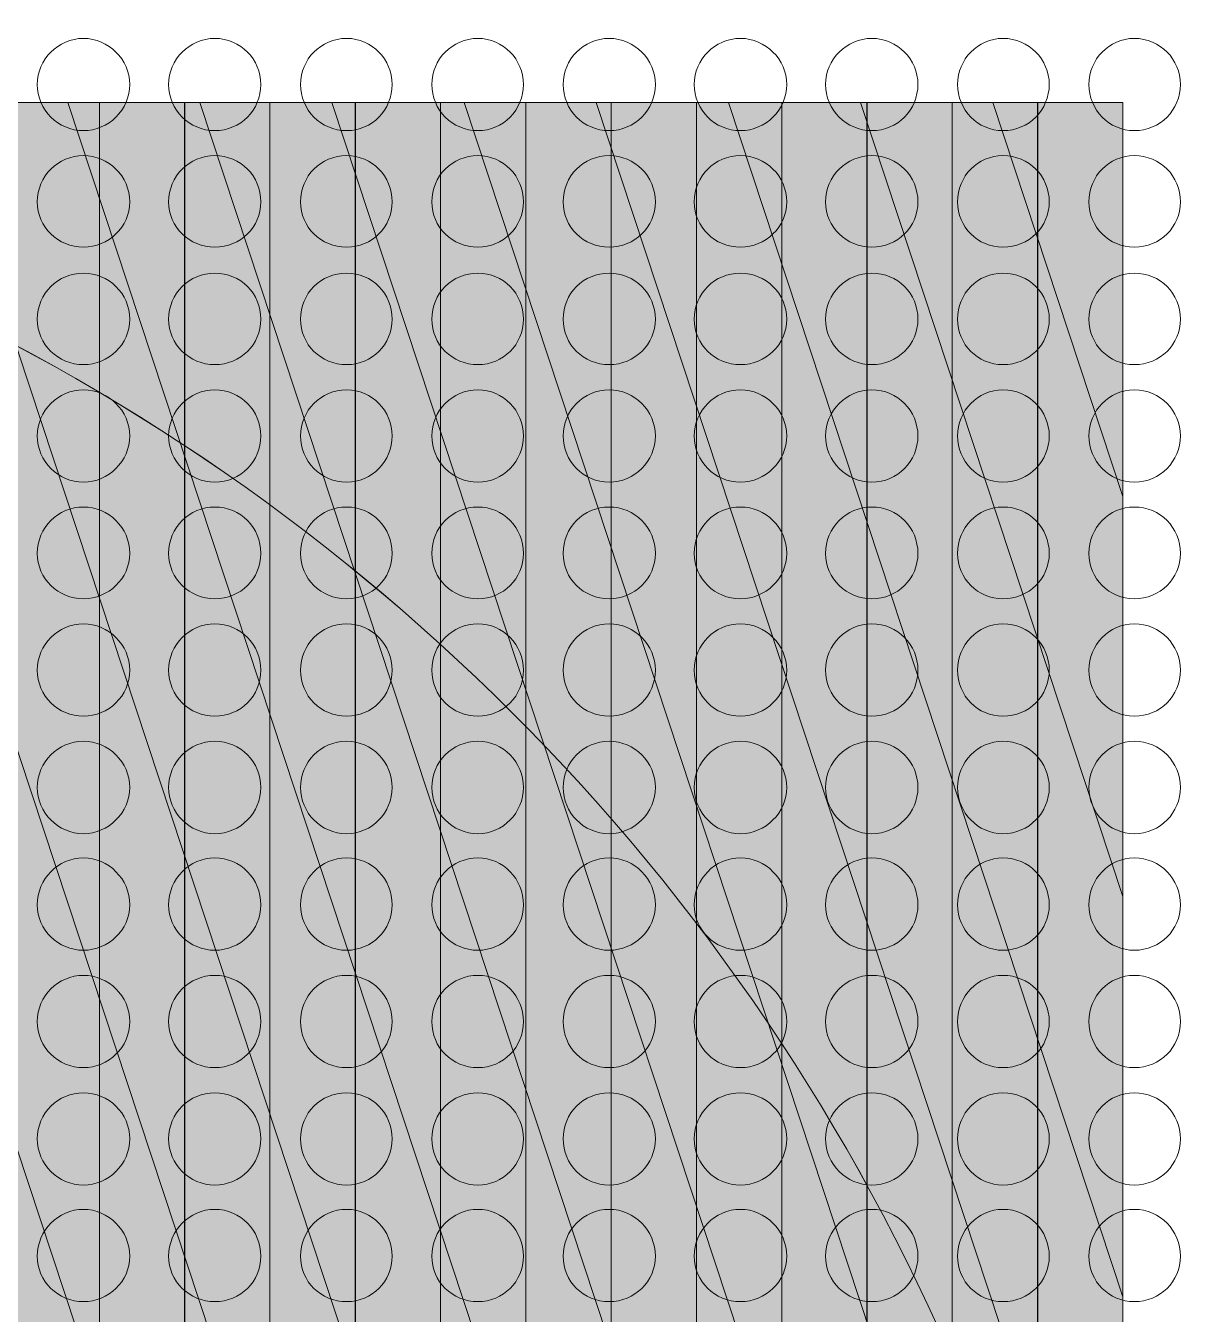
# Model space of a CAD drawing. Header units: inches. Extents: x 243 to 900, y -519 to -86.
# Drawn here: x 714.06 to 736.18, y -228.56 to -204.29 of the extents above; entities that cross this region are included whole.
import ezdxf

# ---------------------------------------------------------------- set-up
doc = ezdxf.new("R2010")
doc.units = ezdxf.units.IN
doc.header["$MEASUREMENT"] = 0
doc.layers.add('Layer 1', color=7, linetype='Continuous')

# ---------------------------------------------------------------- blocks, each defined once
blk = doc.blocks.new('block 3')
at = {"layer": 'Layer 1', "lineweight": 0}
blk.add_open_spline([(898.138, -484.267), (898.138, -494.991), (889.368, -503.763), (878.645, -503.763), (878.645, -503.763), (266.12, -503.763), (266.12, -503.763), (255.397, -503.763), (246.624, -494.991), (246.624, -484.267), (246.624, -484.267), (246.624, -108.507), (246.624, -108.507), (246.624, -97.783), (255.397, -89.011), (266.12, -89.011), (266.12, -89.011), (878.645, -89.011), (878.645, -89.011), (889.368, -89.011), (898.138, -97.783), (898.138, -108.507), (898.138, -108.507), (898.138, -484.267), (898.138, -484.267)], degree=3, knots=[0, 0, 0, 0, 1, 1, 1, 2, 2, 2, 3, 3, 3, 4, 4, 4, 5, 5, 5, 6, 6, 6, 7, 7, 7, 8, 8, 8, 8], dxfattribs=at)
blk = doc.blocks.new('block 2')
at = {"layer": 'Layer 1'}
blk.add_blockref('block 3', (0, 0), dxfattribs=at)
blk = doc.blocks.new('block 178')
at = {"layer": 'Layer 1', "lineweight": 0}
for points in [[(716.016, -205.392), (716.016, -205.868), (715.617, -206.263), (715.144, -206.263), (714.673, -206.263), (714.274, -205.868), (714.274, -205.392), (714.274, -204.921), (714.673, -204.525), (715.144, -204.525), (715.617, -204.525), (716.016, -204.921), (716.016, -205.392)], [(718.486, -205.392), (718.486, -205.868), (718.105, -206.263), (717.616, -206.263), (717.145, -206.263), (716.749, -205.868), (716.749, -205.392), (716.749, -204.921), (717.145, -204.525), (717.616, -204.525), (718.105, -204.525), (718.486, -204.921), (718.486, -205.392)], [(720.96, -205.392), (720.96, -205.868), (720.579, -206.263), (720.104, -206.263), (719.615, -206.263), (719.234, -205.868), (719.234, -205.392), (719.234, -204.921), (719.615, -204.525), (720.104, -204.525), (720.579, -204.525), (720.96, -204.921), (720.96, -205.392)], [(723.432, -205.392), (723.432, -205.868), (723.049, -206.263), (722.576, -206.263), (722.089, -206.263), (721.706, -205.868), (721.706, -205.392), (721.706, -204.921), (722.089, -204.525), (722.576, -204.525), (723.049, -204.525), (723.432, -204.921), (723.432, -205.392)], [(725.917, -205.392), (725.917, -205.868), (725.521, -206.263), (725.05, -206.263), (724.559, -206.263), (724.18, -205.868), (724.18, -205.392), (724.18, -204.921), (724.559, -204.525), (725.05, -204.525), (725.521, -204.525), (725.917, -204.921), (725.917, -205.392)], [(728.392, -205.392), (728.392, -205.868), (727.99, -206.263), (727.522, -206.263), (727.033, -206.263), (726.65, -205.868), (726.65, -205.392), (726.65, -204.921), (727.033, -204.525), (727.522, -204.525), (727.99, -204.525), (728.392, -204.921), (728.392, -205.392)], [(730.862, -205.392), (730.862, -205.868), (730.481, -206.263), (729.994, -206.263), (729.518, -206.263), (729.122, -205.868), (729.122, -205.392), (729.122, -204.921), (729.518, -204.525), (729.994, -204.525), (730.481, -204.525), (730.862, -204.921), (730.862, -205.392)], [(733.336, -205.392), (733.336, -205.868), (732.953, -206.263), (732.464, -206.263), (731.99, -206.263), (731.61, -205.868), (731.61, -205.392), (731.61, -204.921), (731.99, -204.525), (732.464, -204.525), (732.953, -204.525), (733.336, -204.921), (733.336, -205.392)], [(735.806, -205.392), (735.806, -205.868), (735.427, -206.263), (734.936, -206.263), (734.463, -206.263), (734.084, -205.868), (734.084, -205.392), (734.084, -204.921), (734.463, -204.525), (734.936, -204.525), (735.427, -204.525), (735.806, -204.921), (735.806, -205.392)]]:
    blk.add_open_spline(points, degree=3, knots=[0, 0, 0, 0, 1, 1, 1, 2, 2, 2, 3, 3, 3, 4, 4, 4, 4], dxfattribs=at)
blk = doc.blocks.new('block 179')
at = {"layer": 'Layer 1', "lineweight": 0}
for points in [[(716.016, -207.606), (716.016, -208.078), (715.617, -208.459), (715.144, -208.459), (714.673, -208.459), (714.274, -208.078), (714.274, -207.606), (714.274, -207.117), (714.673, -206.734), (715.144, -206.734), (715.617, -206.734), (716.016, -207.117), (716.016, -207.606)], [(718.486, -207.606), (718.486, -208.078), (718.105, -208.459), (717.616, -208.459), (717.145, -208.459), (716.749, -208.078), (716.749, -207.606), (716.749, -207.117), (717.145, -206.734), (717.616, -206.734), (718.105, -206.734), (718.486, -207.117), (718.486, -207.606)], [(720.96, -207.606), (720.96, -208.078), (720.579, -208.459), (720.104, -208.459), (719.615, -208.459), (719.234, -208.078), (719.234, -207.606), (719.234, -207.117), (719.615, -206.734), (720.104, -206.734), (720.579, -206.734), (720.96, -207.117), (720.96, -207.606)], [(723.432, -207.606), (723.432, -208.078), (723.049, -208.459), (722.576, -208.459), (722.089, -208.459), (721.706, -208.078), (721.706, -207.606), (721.706, -207.117), (722.089, -206.734), (722.576, -206.734), (723.049, -206.734), (723.432, -207.117), (723.432, -207.606)], [(725.917, -207.606), (725.917, -208.078), (725.521, -208.459), (725.05, -208.459), (724.559, -208.459), (724.18, -208.078), (724.18, -207.606), (724.18, -207.117), (724.559, -206.734), (725.05, -206.734), (725.521, -206.734), (725.917, -207.117), (725.917, -207.606)], [(728.392, -207.606), (728.392, -208.078), (727.99, -208.459), (727.522, -208.459), (727.033, -208.459), (726.65, -208.078), (726.65, -207.606), (726.65, -207.117), (727.033, -206.734), (727.522, -206.734), (727.99, -206.734), (728.392, -207.117), (728.392, -207.606)], [(730.862, -207.606), (730.862, -208.078), (730.481, -208.459), (729.994, -208.459), (729.518, -208.459), (729.122, -208.078), (729.122, -207.606), (729.122, -207.117), (729.518, -206.734), (729.994, -206.734), (730.481, -206.734), (730.862, -207.117), (730.862, -207.606)], [(733.336, -207.606), (733.336, -208.078), (732.953, -208.459), (732.464, -208.459), (731.99, -208.459), (731.61, -208.078), (731.61, -207.606), (731.61, -207.117), (731.99, -206.734), (732.464, -206.734), (732.953, -206.734), (733.336, -207.117), (733.336, -207.606)], [(735.806, -207.606), (735.806, -208.078), (735.427, -208.459), (734.936, -208.459), (734.463, -208.459), (734.084, -208.078), (734.084, -207.606), (734.084, -207.117), (734.463, -206.734), (734.936, -206.734), (735.427, -206.734), (735.806, -207.117), (735.806, -207.606)]]:
    blk.add_open_spline(points, degree=3, knots=[0, 0, 0, 0, 1, 1, 1, 2, 2, 2, 3, 3, 3, 4, 4, 4, 4], dxfattribs=at)
blk = doc.blocks.new('block 180')
at = {"layer": 'Layer 1', "lineweight": 0}
for points in [[(716.016, -209.817), (716.016, -210.291), (715.617, -210.671), (715.144, -210.671), (714.673, -210.671), (714.274, -210.291), (714.274, -209.817), (714.274, -209.327), (714.673, -208.948), (715.144, -208.948), (715.617, -208.948), (716.016, -209.327), (716.016, -209.817)], [(718.486, -209.817), (718.486, -210.291), (718.105, -210.671), (717.616, -210.671), (717.145, -210.671), (716.749, -210.291), (716.749, -209.817), (716.749, -209.327), (717.145, -208.948), (717.616, -208.948), (718.105, -208.948), (718.486, -209.327), (718.486, -209.817)], [(720.96, -209.817), (720.96, -210.291), (720.579, -210.671), (720.104, -210.671), (719.615, -210.671), (719.234, -210.291), (719.234, -209.817), (719.234, -209.327), (719.615, -208.948), (720.104, -208.948), (720.579, -208.948), (720.96, -209.327), (720.96, -209.817)], [(723.432, -209.817), (723.432, -210.291), (723.049, -210.671), (722.576, -210.671), (722.089, -210.671), (721.706, -210.291), (721.706, -209.817), (721.706, -209.327), (722.089, -208.948), (722.576, -208.948), (723.049, -208.948), (723.432, -209.327), (723.432, -209.817)], [(725.917, -209.817), (725.917, -210.291), (725.521, -210.671), (725.05, -210.671), (724.559, -210.671), (724.18, -210.291), (724.18, -209.817), (724.18, -209.327), (724.559, -208.948), (725.05, -208.948), (725.521, -208.948), (725.917, -209.327), (725.917, -209.817)], [(728.392, -209.817), (728.392, -210.291), (727.99, -210.671), (727.522, -210.671), (727.033, -210.671), (726.65, -210.291), (726.65, -209.817), (726.65, -209.327), (727.033, -208.948), (727.522, -208.948), (727.99, -208.948), (728.392, -209.327), (728.392, -209.817)], [(730.862, -209.817), (730.862, -210.291), (730.481, -210.671), (729.994, -210.671), (729.518, -210.671), (729.122, -210.291), (729.122, -209.817), (729.122, -209.327), (729.518, -208.948), (729.994, -208.948), (730.481, -208.948), (730.862, -209.327), (730.862, -209.817)], [(733.336, -209.817), (733.336, -210.291), (732.953, -210.671), (732.464, -210.671), (731.99, -210.671), (731.61, -210.291), (731.61, -209.817), (731.61, -209.327), (731.99, -208.948), (732.464, -208.948), (732.953, -208.948), (733.336, -209.327), (733.336, -209.817)], [(735.806, -209.817), (735.806, -210.291), (735.427, -210.671), (734.936, -210.671), (734.463, -210.671), (734.084, -210.291), (734.084, -209.817), (734.084, -209.327), (734.463, -208.948), (734.936, -208.948), (735.427, -208.948), (735.806, -209.327), (735.806, -209.817)]]:
    blk.add_open_spline(points, degree=3, knots=[0, 0, 0, 0, 1, 1, 1, 2, 2, 2, 3, 3, 3, 4, 4, 4, 4], dxfattribs=at)
blk = doc.blocks.new('block 181')
at = {"layer": 'Layer 1', "lineweight": 0}
for points in [[(716.016, -212.014), (716.016, -212.49), (715.617, -212.886), (715.144, -212.886), (714.673, -212.886), (714.274, -212.49), (714.274, -212.014), (714.274, -211.543), (714.673, -211.145), (715.144, -211.145), (715.617, -211.145), (716.016, -211.543), (716.016, -212.014)], [(718.486, -212.014), (718.486, -212.49), (718.105, -212.886), (717.616, -212.886), (717.145, -212.886), (716.749, -212.49), (716.749, -212.014), (716.749, -211.543), (717.145, -211.145), (717.616, -211.145), (718.105, -211.145), (718.486, -211.543), (718.486, -212.014)], [(720.96, -212.014), (720.96, -212.49), (720.579, -212.886), (720.104, -212.886), (719.615, -212.886), (719.234, -212.49), (719.234, -212.014), (719.234, -211.543), (719.615, -211.145), (720.104, -211.145), (720.579, -211.145), (720.96, -211.543), (720.96, -212.014)], [(723.432, -212.014), (723.432, -212.49), (723.049, -212.886), (722.576, -212.886), (722.089, -212.886), (721.706, -212.49), (721.706, -212.014), (721.706, -211.543), (722.089, -211.145), (722.576, -211.145), (723.049, -211.145), (723.432, -211.543), (723.432, -212.014)], [(725.917, -212.014), (725.917, -212.49), (725.521, -212.886), (725.05, -212.886), (724.559, -212.886), (724.18, -212.49), (724.18, -212.014), (724.18, -211.543), (724.559, -211.145), (725.05, -211.145), (725.521, -211.145), (725.917, -211.543), (725.917, -212.014)], [(728.392, -212.014), (728.392, -212.49), (727.99, -212.886), (727.522, -212.886), (727.033, -212.886), (726.65, -212.49), (726.65, -212.014), (726.65, -211.543), (727.033, -211.145), (727.522, -211.145), (727.99, -211.145), (728.392, -211.543), (728.392, -212.014)], [(730.862, -212.014), (730.862, -212.49), (730.481, -212.886), (729.994, -212.886), (729.518, -212.886), (729.122, -212.49), (729.122, -212.014), (729.122, -211.543), (729.518, -211.145), (729.994, -211.145), (730.481, -211.145), (730.862, -211.543), (730.862, -212.014)], [(733.336, -212.014), (733.336, -212.49), (732.953, -212.886), (732.464, -212.886), (731.99, -212.886), (731.61, -212.49), (731.61, -212.014), (731.61, -211.543), (731.99, -211.145), (732.464, -211.145), (732.953, -211.145), (733.336, -211.543), (733.336, -212.014)], [(735.806, -212.014), (735.806, -212.49), (735.427, -212.886), (734.936, -212.886), (734.463, -212.886), (734.084, -212.49), (734.084, -212.014), (734.084, -211.543), (734.463, -211.145), (734.936, -211.145), (735.427, -211.145), (735.806, -211.543), (735.806, -212.014)]]:
    blk.add_open_spline(points, degree=3, knots=[0, 0, 0, 0, 1, 1, 1, 2, 2, 2, 3, 3, 3, 4, 4, 4, 4], dxfattribs=at)
blk = doc.blocks.new('block 182')
at = {"layer": 'Layer 1', "lineweight": 0}
for points in [[(716.016, -214.229), (716.016, -214.699), (715.617, -215.083), (715.144, -215.083), (714.673, -215.083), (714.274, -214.699), (714.274, -214.229), (714.274, -213.74), (714.673, -213.355), (715.144, -213.355), (715.617, -213.355), (716.016, -213.74), (716.016, -214.229)], [(718.486, -214.229), (718.486, -214.699), (718.105, -215.083), (717.616, -215.083), (717.145, -215.083), (716.749, -214.699), (716.749, -214.229), (716.749, -213.74), (717.145, -213.355), (717.616, -213.355), (718.105, -213.355), (718.486, -213.74), (718.486, -214.229)], [(720.96, -214.229), (720.96, -214.699), (720.579, -215.083), (720.104, -215.083), (719.615, -215.083), (719.234, -214.699), (719.234, -214.229), (719.234, -213.74), (719.615, -213.355), (720.104, -213.355), (720.579, -213.355), (720.96, -213.74), (720.96, -214.229)], [(723.432, -214.229), (723.432, -214.699), (723.049, -215.083), (722.576, -215.083), (722.089, -215.083), (721.706, -214.699), (721.706, -214.229), (721.706, -213.74), (722.089, -213.355), (722.576, -213.355), (723.049, -213.355), (723.432, -213.74), (723.432, -214.229)], [(725.917, -214.229), (725.917, -214.699), (725.521, -215.083), (725.05, -215.083), (724.559, -215.083), (724.18, -214.699), (724.18, -214.229), (724.18, -213.74), (724.559, -213.355), (725.05, -213.355), (725.521, -213.355), (725.917, -213.74), (725.917, -214.229)], [(728.392, -214.229), (728.392, -214.699), (727.99, -215.083), (727.522, -215.083), (727.033, -215.083), (726.65, -214.699), (726.65, -214.229), (726.65, -213.74), (727.033, -213.355), (727.522, -213.355), (727.99, -213.355), (728.392, -213.74), (728.392, -214.229)], [(730.862, -214.229), (730.862, -214.699), (730.481, -215.083), (729.994, -215.083), (729.518, -215.083), (729.122, -214.699), (729.122, -214.229), (729.122, -213.74), (729.518, -213.355), (729.994, -213.355), (730.481, -213.355), (730.862, -213.74), (730.862, -214.229)], [(733.336, -214.229), (733.336, -214.699), (732.953, -215.083), (732.464, -215.083), (731.99, -215.083), (731.61, -214.699), (731.61, -214.229), (731.61, -213.74), (731.99, -213.355), (732.464, -213.355), (732.953, -213.355), (733.336, -213.74), (733.336, -214.229)], [(735.806, -214.229), (735.806, -214.699), (735.427, -215.083), (734.936, -215.083), (734.463, -215.083), (734.084, -214.699), (734.084, -214.229), (734.084, -213.74), (734.463, -213.355), (734.936, -213.355), (735.427, -213.355), (735.806, -213.74), (735.806, -214.229)]]:
    blk.add_open_spline(points, degree=3, knots=[0, 0, 0, 0, 1, 1, 1, 2, 2, 2, 3, 3, 3, 4, 4, 4, 4], dxfattribs=at)
blk = doc.blocks.new('block 183')
at = {"layer": 'Layer 1', "lineweight": 0}
for points in [[(716.016, -216.425), (716.016, -216.914), (715.617, -217.295), (715.144, -217.295), (714.673, -217.295), (714.274, -216.914), (714.274, -216.425), (714.274, -215.952), (714.673, -215.556), (715.144, -215.556), (715.617, -215.556), (716.016, -215.952), (716.016, -216.425)], [(718.486, -216.425), (718.486, -216.914), (718.105, -217.295), (717.616, -217.295), (717.145, -217.295), (716.749, -216.914), (716.749, -216.425), (716.749, -215.952), (717.145, -215.556), (717.616, -215.556), (718.105, -215.556), (718.486, -215.952), (718.486, -216.425)], [(720.96, -216.425), (720.96, -216.914), (720.579, -217.295), (720.104, -217.295), (719.615, -217.295), (719.234, -216.914), (719.234, -216.425), (719.234, -215.952), (719.615, -215.556), (720.104, -215.556), (720.579, -215.556), (720.96, -215.952), (720.96, -216.425)], [(723.432, -216.425), (723.432, -216.914), (723.049, -217.295), (722.576, -217.295), (722.089, -217.295), (721.706, -216.914), (721.706, -216.425), (721.706, -215.952), (722.089, -215.556), (722.576, -215.556), (723.049, -215.556), (723.432, -215.952), (723.432, -216.425)], [(725.917, -216.425), (725.917, -216.914), (725.521, -217.295), (725.05, -217.295), (724.559, -217.295), (724.18, -216.914), (724.18, -216.425), (724.18, -215.952), (724.559, -215.556), (725.05, -215.556), (725.521, -215.556), (725.917, -215.952), (725.917, -216.425)], [(728.392, -216.425), (728.392, -216.914), (727.99, -217.295), (727.522, -217.295), (727.033, -217.295), (726.65, -216.914), (726.65, -216.425), (726.65, -215.952), (727.033, -215.556), (727.522, -215.556), (727.99, -215.556), (728.392, -215.952), (728.392, -216.425)], [(730.862, -216.425), (730.862, -216.914), (730.481, -217.295), (729.994, -217.295), (729.518, -217.295), (729.122, -216.914), (729.122, -216.425), (729.122, -215.952), (729.518, -215.556), (729.994, -215.556), (730.481, -215.556), (730.862, -215.952), (730.862, -216.425)], [(733.336, -216.425), (733.336, -216.914), (732.953, -217.295), (732.464, -217.295), (731.99, -217.295), (731.61, -216.914), (731.61, -216.425), (731.61, -215.952), (731.99, -215.556), (732.464, -215.556), (732.953, -215.556), (733.336, -215.952), (733.336, -216.425)], [(735.806, -216.425), (735.806, -216.914), (735.427, -217.295), (734.936, -217.295), (734.463, -217.295), (734.084, -216.914), (734.084, -216.425), (734.084, -215.952), (734.463, -215.556), (734.936, -215.556), (735.427, -215.556), (735.806, -215.952), (735.806, -216.425)]]:
    blk.add_open_spline(points, degree=3, knots=[0, 0, 0, 0, 1, 1, 1, 2, 2, 2, 3, 3, 3, 4, 4, 4, 4], dxfattribs=at)
blk = doc.blocks.new('block 184')
at = {"layer": 'Layer 1', "lineweight": 0}
for points in [[(716.016, -218.637), (716.016, -219.111), (715.617, -219.509), (715.144, -219.509), (714.673, -219.509), (714.274, -219.111), (714.274, -218.637), (714.274, -218.166), (714.673, -217.768), (715.144, -217.768), (715.617, -217.768), (716.016, -218.166), (716.016, -218.637)], [(718.486, -218.637), (718.486, -219.111), (718.105, -219.509), (717.616, -219.509), (717.145, -219.509), (716.749, -219.111), (716.749, -218.637), (716.749, -218.166), (717.145, -217.768), (717.616, -217.768), (718.105, -217.768), (718.486, -218.166), (718.486, -218.637)], [(720.96, -218.637), (720.96, -219.111), (720.579, -219.509), (720.104, -219.509), (719.615, -219.509), (719.234, -219.111), (719.234, -218.637), (719.234, -218.166), (719.615, -217.768), (720.104, -217.768), (720.579, -217.768), (720.96, -218.166), (720.96, -218.637)], [(723.432, -218.637), (723.432, -219.111), (723.049, -219.509), (722.576, -219.509), (722.089, -219.509), (721.706, -219.111), (721.706, -218.637), (721.706, -218.166), (722.089, -217.768), (722.576, -217.768), (723.049, -217.768), (723.432, -218.166), (723.432, -218.637)], [(725.917, -218.637), (725.917, -219.111), (725.521, -219.509), (725.05, -219.509), (724.559, -219.509), (724.18, -219.111), (724.18, -218.637), (724.18, -218.166), (724.559, -217.768), (725.05, -217.768), (725.521, -217.768), (725.917, -218.166), (725.917, -218.637)], [(728.392, -218.637), (728.392, -219.111), (727.99, -219.509), (727.522, -219.509), (727.033, -219.509), (726.65, -219.111), (726.65, -218.637), (726.65, -218.166), (727.033, -217.768), (727.522, -217.768), (727.99, -217.768), (728.392, -218.166), (728.392, -218.637)], [(730.862, -218.637), (730.862, -219.111), (730.481, -219.509), (729.994, -219.509), (729.518, -219.509), (729.122, -219.111), (729.122, -218.637), (729.122, -218.166), (729.518, -217.768), (729.994, -217.768), (730.481, -217.768), (730.862, -218.166), (730.862, -218.637)], [(733.336, -218.637), (733.336, -219.111), (732.953, -219.509), (732.464, -219.509), (731.99, -219.509), (731.61, -219.111), (731.61, -218.637), (731.61, -218.166), (731.99, -217.768), (732.464, -217.768), (732.953, -217.768), (733.336, -218.166), (733.336, -218.637)], [(735.806, -218.637), (735.806, -219.111), (735.427, -219.509), (734.936, -219.509), (734.463, -219.509), (734.084, -219.111), (734.084, -218.637), (734.084, -218.166), (734.463, -217.768), (734.936, -217.768), (735.427, -217.768), (735.806, -218.166), (735.806, -218.637)]]:
    blk.add_open_spline(points, degree=3, knots=[0, 0, 0, 0, 1, 1, 1, 2, 2, 2, 3, 3, 3, 4, 4, 4, 4], dxfattribs=at)
blk = doc.blocks.new('block 185')
at = {"layer": 'Layer 1', "lineweight": 0}
for points in [[(716.016, -220.851), (716.016, -221.32), (715.617, -221.705), (715.144, -221.705), (714.673, -221.705), (714.274, -221.32), (714.274, -220.851), (714.274, -220.363), (714.673, -219.965), (715.144, -219.965), (715.617, -219.965), (716.016, -220.363), (716.016, -220.851)], [(718.486, -220.851), (718.486, -221.32), (718.105, -221.705), (717.616, -221.705), (717.145, -221.705), (716.749, -221.32), (716.749, -220.851), (716.749, -220.363), (717.145, -219.965), (717.616, -219.965), (718.105, -219.965), (718.486, -220.363), (718.486, -220.851)], [(720.96, -220.851), (720.96, -221.32), (720.579, -221.705), (720.104, -221.705), (719.615, -221.705), (719.234, -221.32), (719.234, -220.851), (719.234, -220.363), (719.615, -219.965), (720.104, -219.965), (720.579, -219.965), (720.96, -220.363), (720.96, -220.851)], [(723.432, -220.851), (723.432, -221.32), (723.049, -221.705), (722.576, -221.705), (722.089, -221.705), (721.706, -221.32), (721.706, -220.851), (721.706, -220.363), (722.089, -219.965), (722.576, -219.965), (723.049, -219.965), (723.432, -220.363), (723.432, -220.851)], [(725.917, -220.851), (725.917, -221.32), (725.521, -221.705), (725.05, -221.705), (724.559, -221.705), (724.18, -221.32), (724.18, -220.851), (724.18, -220.363), (724.559, -219.965), (725.05, -219.965), (725.521, -219.965), (725.917, -220.363), (725.917, -220.851)], [(728.392, -220.851), (728.392, -221.32), (727.99, -221.705), (727.522, -221.705), (727.033, -221.705), (726.65, -221.32), (726.65, -220.851), (726.65, -220.363), (727.033, -219.965), (727.522, -219.965), (727.99, -219.965), (728.392, -220.363), (728.392, -220.851)], [(730.862, -220.851), (730.862, -221.32), (730.481, -221.705), (729.994, -221.705), (729.518, -221.705), (729.122, -221.32), (729.122, -220.851), (729.122, -220.363), (729.518, -219.965), (729.994, -219.965), (730.481, -219.965), (730.862, -220.363), (730.862, -220.851)], [(733.336, -220.851), (733.336, -221.32), (732.953, -221.705), (732.464, -221.705), (731.99, -221.705), (731.61, -221.32), (731.61, -220.851), (731.61, -220.363), (731.99, -219.965), (732.464, -219.965), (732.953, -219.965), (733.336, -220.363), (733.336, -220.851)], [(735.806, -220.851), (735.806, -221.32), (735.427, -221.705), (734.936, -221.705), (734.463, -221.705), (734.084, -221.32), (734.084, -220.851), (734.084, -220.363), (734.463, -219.965), (734.936, -219.965), (735.427, -219.965), (735.806, -220.363), (735.806, -220.851)]]:
    blk.add_open_spline(points, degree=3, knots=[0, 0, 0, 0, 1, 1, 1, 2, 2, 2, 3, 3, 3, 4, 4, 4, 4], dxfattribs=at)
blk = doc.blocks.new('block 186')
at = {"layer": 'Layer 1', "lineweight": 0}
for points in [[(716.016, -223.046), (716.016, -223.537), (715.617, -223.917), (715.144, -223.917), (714.673, -223.917), (714.274, -223.537), (714.274, -223.046), (714.274, -222.573), (714.673, -222.178), (715.144, -222.178), (715.617, -222.178), (716.016, -222.573), (716.016, -223.046)], [(718.486, -223.046), (718.486, -223.537), (718.105, -223.917), (717.616, -223.917), (717.145, -223.917), (716.749, -223.537), (716.749, -223.046), (716.749, -222.573), (717.145, -222.178), (717.616, -222.178), (718.105, -222.178), (718.486, -222.573), (718.486, -223.046)], [(720.96, -223.046), (720.96, -223.537), (720.579, -223.917), (720.104, -223.917), (719.615, -223.917), (719.234, -223.537), (719.234, -223.046), (719.234, -222.573), (719.615, -222.178), (720.104, -222.178), (720.579, -222.178), (720.96, -222.573), (720.96, -223.046)], [(723.432, -223.046), (723.432, -223.537), (723.049, -223.917), (722.576, -223.917), (722.089, -223.917), (721.706, -223.537), (721.706, -223.046), (721.706, -222.573), (722.089, -222.178), (722.576, -222.178), (723.049, -222.178), (723.432, -222.573), (723.432, -223.046)], [(725.917, -223.046), (725.917, -223.537), (725.521, -223.917), (725.05, -223.917), (724.559, -223.917), (724.18, -223.537), (724.18, -223.046), (724.18, -222.573), (724.559, -222.178), (725.05, -222.178), (725.521, -222.178), (725.917, -222.573), (725.917, -223.046)], [(728.392, -223.046), (728.392, -223.537), (727.99, -223.917), (727.522, -223.917), (727.033, -223.917), (726.65, -223.537), (726.65, -223.046), (726.65, -222.573), (727.033, -222.178), (727.522, -222.178), (727.99, -222.178), (728.392, -222.573), (728.392, -223.046)], [(730.862, -223.046), (730.862, -223.537), (730.481, -223.917), (729.994, -223.917), (729.518, -223.917), (729.122, -223.537), (729.122, -223.046), (729.122, -222.573), (729.518, -222.178), (729.994, -222.178), (730.481, -222.178), (730.862, -222.573), (730.862, -223.046)], [(733.336, -223.046), (733.336, -223.537), (732.953, -223.917), (732.464, -223.917), (731.99, -223.917), (731.61, -223.537), (731.61, -223.046), (731.61, -222.573), (731.99, -222.178), (732.464, -222.178), (732.953, -222.178), (733.336, -222.573), (733.336, -223.046)], [(735.806, -223.046), (735.806, -223.537), (735.427, -223.917), (734.936, -223.917), (734.463, -223.917), (734.084, -223.537), (734.084, -223.046), (734.084, -222.573), (734.463, -222.178), (734.936, -222.178), (735.427, -222.178), (735.806, -222.573), (735.806, -223.046)]]:
    blk.add_open_spline(points, degree=3, knots=[0, 0, 0, 0, 1, 1, 1, 2, 2, 2, 3, 3, 3, 4, 4, 4, 4], dxfattribs=at)
blk = doc.blocks.new('block 187')
at = {"layer": 'Layer 1', "lineweight": 0}
for points in [[(716.016, -225.259), (716.016, -225.733), (715.617, -226.13), (715.144, -226.13), (714.673, -226.13), (714.274, -225.733), (714.274, -225.259), (714.274, -224.773), (714.673, -224.391), (715.144, -224.391), (715.617, -224.391), (716.016, -224.773), (716.016, -225.259)], [(718.486, -225.259), (718.486, -225.733), (718.105, -226.13), (717.616, -226.13), (717.145, -226.13), (716.749, -225.733), (716.749, -225.259), (716.749, -224.773), (717.145, -224.391), (717.616, -224.391), (718.105, -224.391), (718.486, -224.773), (718.486, -225.259)], [(720.96, -225.259), (720.96, -225.733), (720.579, -226.13), (720.104, -226.13), (719.615, -226.13), (719.234, -225.733), (719.234, -225.259), (719.234, -224.773), (719.615, -224.391), (720.104, -224.391), (720.579, -224.391), (720.96, -224.773), (720.96, -225.259)], [(723.432, -225.259), (723.432, -225.733), (723.049, -226.13), (722.576, -226.13), (722.089, -226.13), (721.706, -225.733), (721.706, -225.259), (721.706, -224.773), (722.089, -224.391), (722.576, -224.391), (723.049, -224.391), (723.432, -224.773), (723.432, -225.259)], [(725.917, -225.259), (725.917, -225.733), (725.521, -226.13), (725.05, -226.13), (724.559, -226.13), (724.18, -225.733), (724.18, -225.259), (724.18, -224.773), (724.559, -224.391), (725.05, -224.391), (725.521, -224.391), (725.917, -224.773), (725.917, -225.259)], [(728.392, -225.259), (728.392, -225.733), (727.99, -226.13), (727.522, -226.13), (727.033, -226.13), (726.65, -225.733), (726.65, -225.259), (726.65, -224.773), (727.033, -224.391), (727.522, -224.391), (727.99, -224.391), (728.392, -224.773), (728.392, -225.259)], [(730.862, -225.259), (730.862, -225.733), (730.481, -226.13), (729.994, -226.13), (729.518, -226.13), (729.122, -225.733), (729.122, -225.259), (729.122, -224.773), (729.518, -224.391), (729.994, -224.391), (730.481, -224.391), (730.862, -224.773), (730.862, -225.259)], [(733.336, -225.259), (733.336, -225.733), (732.953, -226.13), (732.464, -226.13), (731.99, -226.13), (731.61, -225.733), (731.61, -225.259), (731.61, -224.773), (731.99, -224.391), (732.464, -224.391), (732.953, -224.391), (733.336, -224.773), (733.336, -225.259)], [(735.806, -225.259), (735.806, -225.733), (735.427, -226.13), (734.936, -226.13), (734.463, -226.13), (734.084, -225.733), (734.084, -225.259), (734.084, -224.773), (734.463, -224.391), (734.936, -224.391), (735.427, -224.391), (735.806, -224.773), (735.806, -225.259)]]:
    blk.add_open_spline(points, degree=3, knots=[0, 0, 0, 0, 1, 1, 1, 2, 2, 2, 3, 3, 3, 4, 4, 4, 4], dxfattribs=at)
blk = doc.blocks.new('block 188')
at = {"layer": 'Layer 1', "lineweight": 0}
for points in [[(716.016, -227.472), (716.016, -227.945), (715.617, -228.326), (715.144, -228.326), (714.673, -228.326), (714.274, -227.945), (714.274, -227.472), (714.274, -226.983), (714.673, -226.587), (715.144, -226.587), (715.617, -226.587), (716.016, -226.983), (716.016, -227.472)], [(718.486, -227.472), (718.486, -227.945), (718.105, -228.326), (717.616, -228.326), (717.145, -228.326), (716.749, -227.945), (716.749, -227.472), (716.749, -226.983), (717.145, -226.587), (717.616, -226.587), (718.105, -226.587), (718.486, -226.983), (718.486, -227.472)], [(720.96, -227.472), (720.96, -227.945), (720.579, -228.326), (720.104, -228.326), (719.615, -228.326), (719.234, -227.945), (719.234, -227.472), (719.234, -226.983), (719.615, -226.587), (720.104, -226.587), (720.579, -226.587), (720.96, -226.983), (720.96, -227.472)], [(723.432, -227.472), (723.432, -227.945), (723.049, -228.326), (722.576, -228.326), (722.089, -228.326), (721.706, -227.945), (721.706, -227.472), (721.706, -226.983), (722.089, -226.587), (722.576, -226.587), (723.049, -226.587), (723.432, -226.983), (723.432, -227.472)], [(725.917, -227.472), (725.917, -227.945), (725.521, -228.326), (725.05, -228.326), (724.559, -228.326), (724.18, -227.945), (724.18, -227.472), (724.18, -226.983), (724.559, -226.587), (725.05, -226.587), (725.521, -226.587), (725.917, -226.983), (725.917, -227.472)], [(728.392, -227.472), (728.392, -227.945), (727.99, -228.326), (727.522, -228.326), (727.033, -228.326), (726.65, -227.945), (726.65, -227.472), (726.65, -226.983), (727.033, -226.587), (727.522, -226.587), (727.99, -226.587), (728.392, -226.983), (728.392, -227.472)], [(730.862, -227.472), (730.862, -227.945), (730.481, -228.326), (729.994, -228.326), (729.518, -228.326), (729.122, -227.945), (729.122, -227.472), (729.122, -226.983), (729.518, -226.587), (729.994, -226.587), (730.481, -226.587), (730.862, -226.983), (730.862, -227.472)], [(733.336, -227.472), (733.336, -227.945), (732.953, -228.326), (732.464, -228.326), (731.99, -228.326), (731.61, -227.945), (731.61, -227.472), (731.61, -226.983), (731.99, -226.587), (732.464, -226.587), (732.953, -226.587), (733.336, -226.983), (733.336, -227.472)], [(735.806, -227.472), (735.806, -227.945), (735.427, -228.326), (734.936, -228.326), (734.463, -228.326), (734.084, -227.945), (734.084, -227.472), (734.084, -226.983), (734.463, -226.587), (734.936, -226.587), (735.427, -226.587), (735.806, -226.983), (735.806, -227.472)]]:
    blk.add_open_spline(points, degree=3, knots=[0, 0, 0, 0, 1, 1, 1, 2, 2, 2, 3, 3, 3, 4, 4, 4, 4], dxfattribs=at)
blk = doc.blocks.new('block 150')
at = {"layer": 'Layer 1'}
for name in ['block 178', 'block 179', 'block 180', 'block 181', 'block 182', 'block 183', 'block 184', 'block 185', 'block 186', 'block 187', 'block 188']:
    blk.add_blockref(name, (0, 0), dxfattribs=at)
blk = doc.blocks.new('block 149')
at = {"layer": 'Layer 1'}
blk.add_blockref('block 150', (0, 0), dxfattribs=at)
blk = doc.blocks.new('block 4')
at = {"layer": 'Layer 1'}
blk.add_blockref('block 149', (0, 0), dxfattribs=at)
blk = doc.blocks.new('block 291')
at = {"layer": 'Layer 1', "true_color": 0x1773b9}
h = blk.add_hatch(color=152, dxfattribs=at)
h.dxf.hatch_style = 2
h.paths.add_polyline_path([(707.379, -205.731), (734.724, -288.535), (734.724, -296.071), (704.888, -205.731)])
at = {"layer": 'Layer 1', "true_color": 0x1272b9}
h = blk.add_hatch(color=152, dxfattribs=at)
h.dxf.hatch_style = 2
h.paths.add_polyline_path([(709.867, -205.731), (734.724, -280.998), (734.724, -288.535), (707.379, -205.731)])
at = {"layer": 'Layer 1', "true_color": 0x1171b8}
h = blk.add_hatch(color=152, dxfattribs=at)
h.dxf.hatch_style = 2
h.paths.add_polyline_path([(712.357, -205.731), (734.724, -273.46), (734.724, -280.998), (709.867, -205.731)])
at = {"layer": 'Layer 1', "true_color": 0x1470b7}
h = blk.add_hatch(color=152, dxfattribs=at)
h.dxf.hatch_style = 2
h.paths.add_polyline_path([(714.848, -205.731), (734.724, -265.92), (734.724, -273.46), (712.357, -205.731)])
at = {"layer": 'Layer 1', "true_color": 0x136fb7}
h = blk.add_hatch(color=152, dxfattribs=at)
h.dxf.hatch_style = 2
h.paths.add_polyline_path([(717.336, -205.731), (734.722, -258.384), (734.722, -265.92), (714.848, -205.731)])
at = {"layer": 'Layer 1', "true_color": 0x166eb6}
h = blk.add_hatch(color=152, dxfattribs=at)
h.dxf.hatch_style = 2
h.paths.add_polyline_path([(719.826, -205.731), (734.722, -250.845), (734.722, -258.384), (717.336, -205.731)])
at = {"layer": 'Layer 1', "true_color": 0x126db5}
h = blk.add_hatch(color=152, dxfattribs=at)
h.dxf.hatch_style = 2
h.paths.add_polyline_path([(722.314, -205.731), (734.722, -243.308), (734.722, -250.845), (719.826, -205.731)])
at = {"layer": 'Layer 1', "true_color": 0x116cb4}
h = blk.add_hatch(color=152, dxfattribs=at)
h.dxf.hatch_style = 2
h.paths.add_polyline_path([(724.804, -205.731), (734.722, -235.769), (734.722, -243.308), (722.314, -205.731)])
at = {"layer": 'Layer 1', "true_color": 0x106bb4}
h = blk.add_hatch(color=152, dxfattribs=at)
h.dxf.hatch_style = 2
h.paths.add_polyline_path([(727.292, -205.731), (734.722, -228.232), (734.722, -235.769), (724.802, -205.731)])
at = {"layer": 'Layer 1', "true_color": 0x136ab3}
h = blk.add_hatch(color=152, dxfattribs=at)
h.dxf.hatch_style = 2
h.paths.add_polyline_path([(729.783, -205.731), (734.722, -220.693), (734.722, -228.232), (727.292, -205.731)])
h = blk.add_hatch(color=152, dxfattribs=at)
h.dxf.hatch_style = 2
h.paths.add_polyline_path([(732.271, -205.731), (734.722, -213.156), (734.722, -220.693), (729.783, -205.731)])
at = {"layer": 'Layer 1', "true_color": 0x1169b0}
h = blk.add_hatch(color=144, dxfattribs=at)
h.dxf.hatch_style = 2
h.paths.add_polyline_path([(734.722, -213.155), (732.273, -205.731), (734.722, -205.731)])
at = {"layer": 'Layer 1', "lineweight": 0}
for points in [[(707.379, -205.731), (734.724, -288.535), (734.724, -296.071), (704.888, -205.731), (707.379, -205.731)], [(709.867, -205.731), (734.724, -280.998), (734.724, -288.535), (707.379, -205.731), (709.867, -205.731)], [(712.357, -205.731), (734.724, -273.46), (734.724, -280.998), (709.867, -205.731), (712.357, -205.731)], [(714.848, -205.731), (734.724, -265.92), (734.724, -273.46), (712.357, -205.731), (714.848, -205.731)], [(717.336, -205.731), (734.722, -258.384), (734.722, -265.92), (714.848, -205.731), (717.336, -205.731)], [(719.826, -205.731), (734.722, -250.845), (734.722, -258.384), (717.336, -205.731), (719.826, -205.731)], [(722.314, -205.731), (734.722, -243.308), (734.722, -250.845), (719.826, -205.731), (722.314, -205.731)], [(724.804, -205.731), (734.722, -235.769), (734.722, -243.308), (722.314, -205.731), (724.804, -205.731)], [(727.292, -205.731), (734.722, -228.232), (734.722, -235.769), (724.802, -205.731), (727.292, -205.731)], [(729.783, -205.731), (734.722, -220.693), (734.722, -228.232), (727.292, -205.731), (729.783, -205.731)], [(732.271, -205.731), (734.722, -213.156), (734.722, -220.693), (729.783, -205.731), (732.271, -205.731)], [(734.722, -213.155), (732.273, -205.731), (734.722, -205.731), (734.722, -213.155)]]:
    blk.add_lwpolyline(points, dxfattribs=at)
blk.add_open_spline([(691.095, -319.02), (691.095, -319.02), (589.582, -319.02), (589.582, -319.02), (589.582, -319.02), (589.582, -351.156), (589.582, -351.156), (589.582, -351.156), (695.458, -351.156), (695.458, -351.156), (717.145, -351.156), (734.722, -333.577), (734.722, -311.891), (734.722, -311.891), (734.722, -302.64), (734.722, -302.64), (734.722, -293.508), (731.599, -285.112), (726.37, -278.443), (731.599, -271.777), (734.722, -263.378), (734.722, -254.249), (734.722, -254.249), (734.722, -244.998), (734.722, -244.998), (734.722, -223.309), (717.145, -205.731), (695.458, -205.731), (695.458, -205.731), (619.679, -205.731), (619.679, -205.731), (619.679, -205.731), (614.577, -205.731), (614.577, -205.731), (614.577, -205.731), (589.582, -205.731), (589.582, -205.731), (589.582, -205.731), (589.582, -312.591), (589.582, -312.591), (589.582, -312.591), (619.679, -312.591), (619.679, -312.591), (619.679, -312.591), (619.679, -237.403), (619.679, -237.403), (619.679, -237.403), (691.095, -237.403), (691.095, -237.403), (697.856, -237.403), (703.336, -242.883), (703.336, -249.642), (703.336, -256.404), (697.856, -261.887), (691.095, -261.887), (691.095, -261.887), (627.844, -261.887), (627.844, -261.887), (627.844, -261.887), (627.844, -294.535), (627.844, -294.535), (627.844, -294.535), (691.095, -294.535), (691.095, -294.535), (697.856, -294.535), (703.336, -300.013), (703.336, -306.776), (703.336, -313.538), (697.856, -319.02), (691.095, -319.02)], degree=3, knots=[0, 0, 0, 0, 1, 1, 1, 2, 2, 2, 3, 3, 3, 4, 4, 4, 5, 5, 5, 6, 6, 6, 7, 7, 7, 8, 8, 8, 9, 9, 9, 10, 10, 10, 11, 11, 11, 12, 12, 12, 13, 13, 13, 14, 14, 14, 15, 15, 15, 16, 16, 16, 17, 17, 17, 18, 18, 18, 19, 19, 19, 20, 20, 20, 21, 21, 21, 22, 22, 22, 23, 23, 23, 23], dxfattribs=at)
blk = doc.blocks.new('block 290')
at = {"layer": 'Layer 1', "lineweight": 0}
blk.add_lwpolyline([(589.582, -351.156), (734.722, -351.156), (734.722, -205.731), (589.582, -205.731), (589.582, -351.156)], dxfattribs=at)
at = {"layer": 'Layer 1'}
blk.add_blockref('block 291', (0, 0), dxfattribs=at)
blk = doc.blocks.new('block 289')
at = {"layer": 'Layer 1'}
blk.add_blockref('block 290', (0, 0), dxfattribs=at)
blk = doc.blocks.new('block 293')
at = {"layer": 'Layer 1', "true_color": 0x136ab3}
h = blk.add_hatch(color=152, dxfattribs=at)
h.dxf.hatch_style = 2
h.paths.add_polyline_path([(713.843, -205.731), (715.448, -205.731), (715.448, -310.374), (713.843, -310.374)])
at = {"layer": 'Layer 1', "true_color": 0x1169b0}
h = blk.add_hatch(color=144, dxfattribs=at)
h.dxf.hatch_style = 2
h.paths.add_polyline_path([(715.448, -205.731), (717.05, -205.731), (717.05, -310.374), (715.448, -310.374)])
at = {"layer": 'Layer 1', "true_color": 0x0e68b2}
h = blk.add_hatch(color=152, dxfattribs=at)
h.dxf.hatch_style = 2
h.paths.add_polyline_path([(717.055, -205.731), (718.658, -205.731), (718.658, -310.374), (717.055, -310.374)])
at = {"layer": 'Layer 1', "true_color": 0x1066b0}
h = blk.add_hatch(color=144, dxfattribs=at)
h.dxf.hatch_style = 2
h.paths.add_polyline_path([(718.658, -205.731), (720.265, -205.731), (720.265, -310.374), (718.658, -310.374)])
at = {"layer": 'Layer 1', "true_color": 0x1365af}
h = blk.add_hatch(color=144, dxfattribs=at)
h.dxf.hatch_style = 2
h.paths.add_polyline_path([(720.268, -205.731), (721.872, -205.731), (721.872, -310.374), (720.268, -310.374)])
at = {"layer": 'Layer 1', "true_color": 0x0a65af}
h = blk.add_hatch(color=144, dxfattribs=at)
h.dxf.hatch_style = 2
h.paths.add_polyline_path([(721.872, -205.731), (723.477, -205.731), (723.477, -310.374), (721.872, -310.374)])
at = {"layer": 'Layer 1', "true_color": 0x1063af}
h = blk.add_hatch(color=144, dxfattribs=at)
h.dxf.hatch_style = 2
h.paths.add_polyline_path([(723.48, -205.731), (725.085, -205.731), (725.085, -310.374), (723.48, -310.374)])
at = {"layer": 'Layer 1', "true_color": 0x0f63ac}
h = blk.add_hatch(color=144, dxfattribs=at)
h.dxf.hatch_style = 2
h.paths.add_polyline_path([(725.085, -205.731), (726.69, -205.731), (726.69, -310.374), (725.085, -310.374)])
at = {"layer": 'Layer 1', "true_color": 0x0e61ad}
h = blk.add_hatch(color=144, dxfattribs=at)
h.dxf.hatch_style = 2
h.paths.add_polyline_path([(726.692, -205.731), (728.297, -205.731), (728.297, -310.374), (726.692, -310.374)])
at = {"layer": 'Layer 1', "true_color": 0x1261ab}
h = blk.add_hatch(color=144, dxfattribs=at)
h.dxf.hatch_style = 2
h.paths.add_polyline_path([(728.297, -205.731), (729.902, -205.731), (729.902, -310.374), (728.297, -310.374)])
at = {"layer": 'Layer 1', "true_color": 0x145fac}
h = blk.add_hatch(color=144, dxfattribs=at)
h.dxf.hatch_style = 2
h.paths.add_polyline_path([(729.905, -205.731), (731.509, -205.731), (731.509, -310.374), (729.905, -310.374)])
at = {"layer": 'Layer 1', "true_color": 0x105fa9}
h = blk.add_hatch(color=144, dxfattribs=at)
h.dxf.hatch_style = 2
h.paths.add_polyline_path([(731.509, -205.731), (733.114, -205.731), (733.114, -310.374), (731.509, -310.374)])
at = {"layer": 'Layer 1', "true_color": 0x0c5fa9}
h = blk.add_hatch(color=144, dxfattribs=at)
h.dxf.hatch_style = 2
h.paths.add_polyline_path([(733.119, -205.731), (734.722, -205.731), (734.722, -310.374), (733.119, -310.374)])
h = blk.add_hatch(color=144, dxfattribs=at)
h.dxf.hatch_style = 2
edge = h.paths.add_edge_path()
edge.add_spline(control_points=[(734.722, -310.376), (734.722, -310.376), (734.722, -205.733), (734.722, -205.733), (734.722, -205.733), (734.722, -310.376), (734.722, -310.376)], knot_values=[0, 0, 0, 0, 1, 1, 1, 2, 2, 2, 2], degree=3, periodic=1)
at = {"layer": 'Layer 1', "lineweight": 0}
for points in [[(713.843, -205.731), (715.448, -205.731), (715.448, -310.374), (713.843, -310.374), (713.843, -205.731)], [(715.448, -205.731), (717.05, -205.731), (717.05, -310.374), (715.448, -310.374), (715.448, -205.731)], [(717.055, -205.731), (718.658, -205.731), (718.658, -310.374), (717.055, -310.374), (717.055, -205.731)], [(718.658, -205.731), (720.265, -205.731), (720.265, -310.374), (718.658, -310.374), (718.658, -205.731)], [(720.268, -205.731), (721.872, -205.731), (721.872, -310.374), (720.268, -310.374), (720.268, -205.731)], [(721.872, -205.731), (723.477, -205.731), (723.477, -310.374), (721.872, -310.374), (721.872, -205.731)], [(723.48, -205.731), (725.085, -205.731), (725.085, -310.374), (723.48, -310.374), (723.48, -205.731)], [(725.085, -205.731), (726.69, -205.731), (726.69, -310.374), (725.085, -310.374), (725.085, -205.731)], [(726.692, -205.731), (728.297, -205.731), (728.297, -310.374), (726.692, -310.374), (726.692, -205.731)], [(728.297, -205.731), (729.902, -205.731), (729.902, -310.374), (728.297, -310.374), (728.297, -205.731)], [(729.905, -205.731), (731.509, -205.731), (731.509, -310.374), (729.905, -310.374), (729.905, -205.731)], [(731.509, -205.731), (733.114, -205.731), (733.114, -310.374), (731.509, -310.374), (731.509, -205.731)], [(733.119, -205.731), (734.722, -205.731), (734.722, -310.374), (733.119, -310.374), (733.119, -205.731)]]:
    blk.add_lwpolyline(points, dxfattribs=at)
for points, knots in [([(619.679, -205.733), (619.679, -205.733), (614.577, -205.733), (614.577, -205.733), (614.577, -205.733), (589.585, -205.733), (589.585, -205.733), (589.585, -205.733), (589.585, -310.374), (589.585, -310.374), (598.246, -299.877), (608.385, -290.641), (619.679, -282.975), (619.679, -282.975), (619.679, -237.403), (619.679, -237.403), (619.679, -237.403), (691.095, -237.403), (691.095, -237.403), (697.853, -237.403), (703.336, -242.88), (703.336, -249.642), (703.336, -253.078), (701.917, -256.179), (699.638, -258.405), (699.688, -258.405), (699.738, -258.401), (699.786, -258.401), (711.517, -258.401), (722.912, -259.826), (733.817, -262.491), (734.388, -259.832), (734.722, -257.081), (734.722, -254.249), (734.722, -254.249), (734.722, -244.998), (734.722, -244.998), (734.722, -223.309), (717.145, -205.733), (695.458, -205.733), (695.458, -205.733), (619.679, -205.733), (619.679, -205.733)], [0, 0, 0, 0, 1, 1, 1, 2, 2, 2, 3, 3, 3, 4, 4, 4, 5, 5, 5, 6, 6, 6, 7, 7, 7, 8, 8, 8, 9, 9, 9, 10, 10, 10, 11, 11, 11, 12, 12, 12, 13, 13, 13, 14, 14, 14, 14]), ([(734.722, -310.376), (734.722, -310.376), (734.722, -205.733), (734.722, -205.733), (734.722, -205.733), (734.722, -310.376), (734.722, -310.376)], [0, 0, 0, 0, 1, 1, 1, 2, 2, 2, 2])]:
    blk.add_open_spline(points, degree=3, knots=knots, dxfattribs=at)
blk = doc.blocks.new('block 283')
at = {"layer": 'Layer 1'}
for name in ['block 289', 'block 293']:
    blk.add_blockref(name, (0, 0), dxfattribs=at)

msp = doc.modelspace()

# ---------------------------------------------------------------- linework, layer by layer
at = {"layer": 'Layer 1', "lineweight": 0}
msp.add_open_spline([(771.889, -89.011), (771.889, -89.011), (266.12, -89.011), (266.12, -89.011), (255.397, -89.011), (246.624, -97.783), (246.624, -108.507), (246.624, -108.507), (246.624, -499.044), (246.624, -499.044), (246.624, -509.767), (255.397, -518.54), (266.12, -518.54), (266.12, -518.54), (371.556, -518.54), (371.556, -518.54), (400.967, -304.591), (562.913, -132.915), (771.889, -89.011)], degree=3, knots=[0, 0, 0, 0, 1, 1, 1, 2, 2, 2, 3, 3, 3, 4, 4, 4, 5, 5, 5, 6, 6, 6, 6], dxfattribs=at)

# ---------------------------------------------------------------- block references
at = {"layer": 'Layer 1'}
for name in ['block 2', 'block 4', 'block 283']:
    msp.add_blockref(name, (0, 0), dxfattribs=at)

doc.saveas('drawing.dxf')
